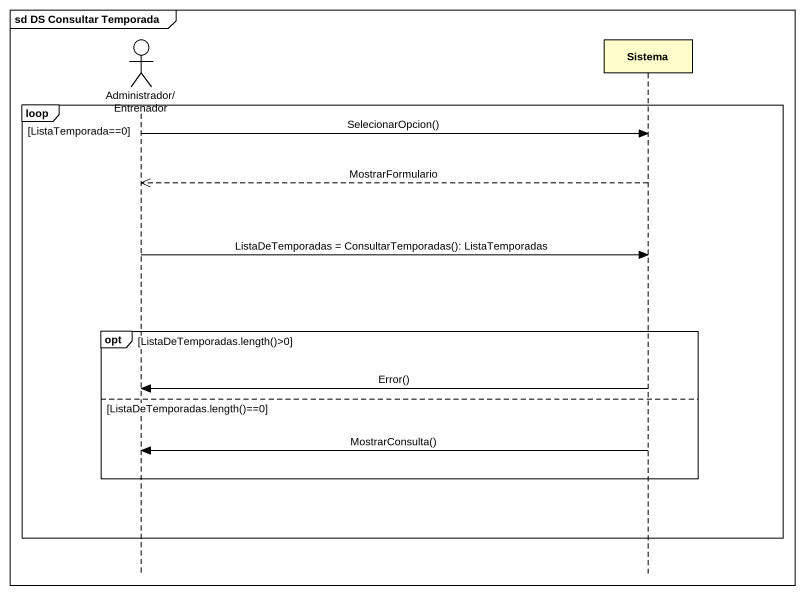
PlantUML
@startuml
mainframe sd DS Consultar Temporada
hide footbox
actor "Administrador/Entrenador" as Administrador_Entrenador
participant Sistema

loop ListaTemporada==0
  Administrador_Entrenador -> Sistema : SelecionarOpcion()
  Sistema -->> Administrador_Entrenador : MostrarFormulario
  Administrador_Entrenador -> Sistema : ListaDeTemporadas = ConsultarTemporadas(): ListaTemporadas
  opt ListaDeTemporadas.length()>0
    Sistema -> Administrador_Entrenador : Error()
  else ListaDeTemporadas.length()==0
    Sistema -> Administrador_Entrenador : MostrarConsulta()
  end
end
@enduml
